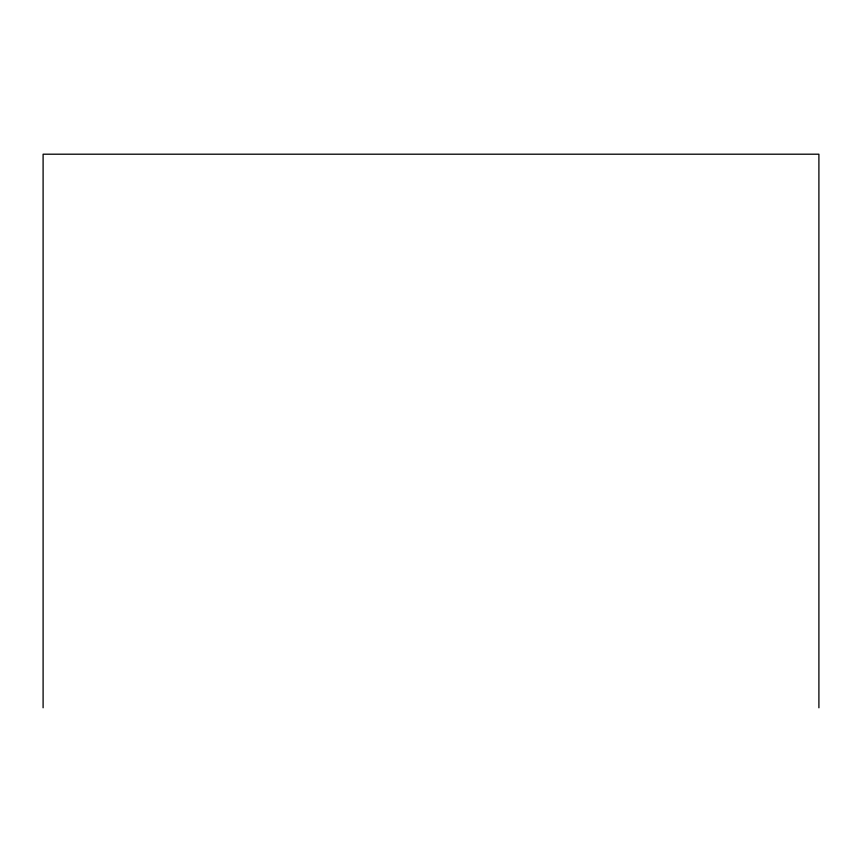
<?xml version="1.0" encoding="UTF-8"?>
<svg xmlns="http://www.w3.org/2000/svg" width="862" height="862" viewBox="0 0 862 862"><rect width="100%" height="100%" fill="white"/><g stroke="black" fill="none" stroke-linecap="round" stroke-linejoin="round"><path stroke-width="1.29" d="M818.9 707.799L818.9 154.201L43.1 154.201L43.1 707.799"/></g></svg>
